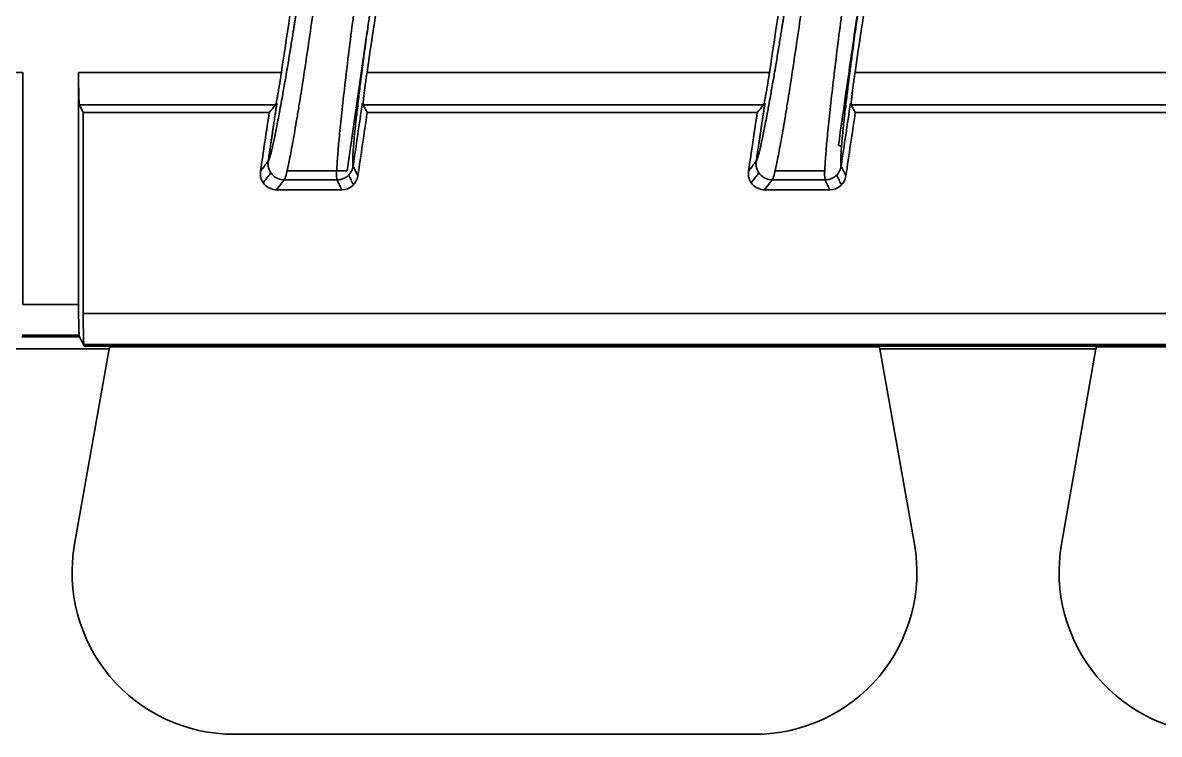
# Model space of a CAD drawing. Header units: millimetres. Extents: x 256 to 2096, y 1004 to 2403.
# Drawn here: x 640.25 to 675.35, y 1248.87 to 1270.86 of the extents above; entities that cross this region are included whole.
import ezdxf

# ---------------------------------------------------------------- set-up
doc = ezdxf.new("R2010")
doc.units = ezdxf.units.MM
doc.layers.add('1', color=7, linetype='Continuous', true_color=0xffffff)

msp = doc.modelspace()

# ---------------------------------------------------------------- linework, layer by layer
at = {"layer": '1', "color": 7, "linetype": 'Continuous', "lineweight": 35}
for p, q in [((650.272, 1266.279), (650.891, 1270.591)), ((635.806, 1269.319), (640.246, 1269.319)), ((640.246, 1262.155), (640.246, 1269.319)), ((641.972, 1269.319), (641.972, 1262.155)), ((641.972, 1269.319), (648.238, 1269.319)), ((650.881, 1269.319), (663.313, 1269.319)), ((665.956, 1269.319), (678.388, 1269.319)), ((648.054, 1268.316), (641.997, 1268.316)), ((642.114, 1268.081), (641.997, 1268.316)), ((642.114, 1268.081), (642.114, 1261.87)), ((647.861, 1268.081), (642.114, 1268.081)), ((663.129, 1268.316), (650.765, 1268.316)), ((662.936, 1268.081), (650.888, 1268.081)), ((678.204, 1268.316), (665.84, 1268.316)), ((678.011, 1268.081), (665.963, 1268.081)), ((665.443, 1267.072), (665.539, 1267.035)), ((650.598, 1266.123), (650.451, 1266.428)), ((648.088, 1265.695), (648.325, 1266)), ((648.411, 1266.279), (650.272, 1266.279)), ((663.163, 1265.695), (663.4, 1266)), ((663.486, 1266.279), (665.019, 1266.279)), ((650.101, 1265.695), (648.088, 1265.695)), ((665.176, 1265.695), (663.163, 1265.695)), ((640.246, 1262.155), (641.972, 1262.155)), ((642.114, 1261.87), (818.994, 1261.87)), ((641.997, 1261.151), (640.221, 1261.151)), ((640.228, 1261.201), (641.99, 1261.201)), ((642.139, 1260.866), (641.997, 1261.151)), ((642.912, 1260.779), (636.24, 1260.779)), ((642.912, 1260.779), (641.847, 1254.742)), ((818.976, 1260.916), (642.132, 1260.916)), ((818.969, 1260.866), (642.139, 1260.866)), ((642.912, 1260.779), (642.923, 1260.842)), ((666.716, 1260.842), (642.923, 1260.842)), ((666.727, 1260.779), (666.716, 1260.842)), ((673.399, 1260.779), (666.727, 1260.779)), ((666.727, 1260.779), (667.791, 1254.742)), ((673.399, 1260.779), (672.334, 1254.742)), ((673.399, 1260.779), (673.41, 1260.842)), ((697.035, 1260.842), (673.41, 1260.842)), ((646.771, 1248.874), (662.867, 1248.874))]:
    msp.add_line(p, q, dxfattribs=at)
for centre, start, end in [((646.771, 1253.874), 170, 270), ((662.867, 1253.874), 270, 10), ((677.258, 1253.874), 170, 270)]:
    msp.add_arc(centre, 5, start, end, dxfattribs=at)
for centre, major_axis, ratio, start_param, end_param in [((641.998, 1269.319), (0, 1.005), 0.026186, 1.570796, 3.089233), ((648.089, 1266.198), (0.309, 0.398), 0.997479, 2.085018, 3.800887), ((650.101, 1266.198), (0.218, -0.454), 0.998064, 5.836598, 7.25842), ((663.164, 1266.198), (0.309, 0.398), 0.997479, 2.085018, 3.800887), ((665.176, 1266.198), (0.218, -0.454), 0.998064, 5.836565, 7.258267), ((641.998, 1262.155), (0, 1.005), 0.026186, 1.570796, 3.089233), ((642.141, 1261.87), (0, 1.005), 0.026186, 1.570796, 3.089233)]:
    msp.add_ellipse(centre, major_axis=major_axis, ratio=ratio, start_param=start_param, end_param=end_param, dxfattribs=at)
for points, knots in [([(653.97, 1361.376), (653.97, 1358.184), (653.776, 1352.105), (652.978, 1343.445), (651.817, 1335.646), (650.442, 1328.624), (648.812, 1322.313), (647.337, 1316.366), (644.197, 1310.846), (640.349, 1304.627), (637.449, 1296.568), (635.751, 1287.277), (634.476, 1278.067), (633.565, 1272.007), (633.163, 1269.319)], [0, 0, 0, 0, 0.10069, 0.191705, 0.274223, 0.349217, 0.417563, 0.479284, 0.542698, 0.618977, 0.707452, 0.807129, 0.914514, 1, 1, 1, 1]), ([(684.12, 1361.376), (684.12, 1358.184), (683.926, 1352.105), (683.128, 1343.445), (681.967, 1335.646), (680.592, 1328.624), (678.962, 1322.313), (677.487, 1316.366), (674.347, 1310.846), (670.499, 1304.627), (667.599, 1296.568), (665.901, 1287.277), (664.626, 1278.067), (663.715, 1272.007), (663.313, 1269.319)], [0, 0, 0, 0, 0.10069, 0.191705, 0.274223, 0.349217, 0.417563, 0.479284, 0.542698, 0.618977, 0.707452, 0.807129, 0.914514, 1, 1, 1, 1]), ([(665.19, 1327.51), (664.764, 1325.705), (663.812, 1322.008), (662.412, 1316.366), (659.272, 1310.846), (655.424, 1304.627), (652.524, 1296.568), (650.826, 1287.277), (649.551, 1278.067), (648.64, 1272.007), (648.238, 1269.319)], [0, 0, 0, 0, 0.091171, 0.18748, 0.286431, 0.405456, 0.543511, 0.699045, 0.866608, 1, 1, 1, 1]), ([(650.881, 1269.319), (651.124, 1270.958), (651.489, 1273.416), (651.856, 1275.874), (652.1, 1277.513), (652.223, 1278.332), (652.591, 1280.79), (652.835, 1282.429), (653.193, 1284.888), (653.31, 1285.708), (653.552, 1287.347), (653.677, 1288.166), (653.88, 1289.392), (653.95, 1289.8), (654.097, 1290.616), (654.174, 1291.023), (654.334, 1291.836), (654.418, 1292.242), (654.55, 1292.85), (654.595, 1293.052), (654.687, 1293.456), (654.921, 1294.464), (655.179, 1295.463), (655.628, 1297.047), (655.87, 1297.832), (656.393, 1299.387), (656.674, 1300.157), (657.128, 1301.3), (657.284, 1301.679), (657.609, 1302.432), (657.777, 1302.806), (658.297, 1303.923), (658.666, 1304.659), (659.443, 1306.115), (659.852, 1306.836), (660.279, 1307.549)], [0, 0, 0, 0, 0.125, 0.1875, 0.1875, 0.25, 0.25, 0.375, 0.375, 0.4375, 0.4375, 0.5, 0.5, 0.53125, 0.53125, 0.5625, 0.5625, 0.59375, 0.59375, 0.609375, 0.609375, 0.625, 0.6875, 0.6875, 0.75, 0.75, 0.8125, 0.8125, 0.84375, 0.84375, 0.875, 0.875, 0.9375, 0.9375, 1, 1, 1, 1]), ([(665.956, 1269.319), (666.199, 1270.958), (666.564, 1273.416), (666.931, 1275.874), (667.175, 1277.513), (667.298, 1278.332), (667.666, 1280.79), (667.91, 1282.429), (668.268, 1284.888), (668.385, 1285.708), (668.627, 1287.347), (668.752, 1288.166), (668.955, 1289.392), (669.025, 1289.8), (669.172, 1290.616), (669.249, 1291.023), (669.409, 1291.836), (669.493, 1292.242), (669.625, 1292.85), (669.67, 1293.052), (669.762, 1293.456), (669.996, 1294.464), (670.254, 1295.463), (670.703, 1297.047), (670.945, 1297.832), (671.468, 1299.387), (671.749, 1300.157), (672.203, 1301.3), (672.359, 1301.678), (672.684, 1302.432), (672.852, 1302.806), (673.372, 1303.923), (673.741, 1304.659), (674.518, 1306.115), (674.927, 1306.835), (675.354, 1307.549)], [0, 0, 0, 0, 0.125, 0.1875, 0.1875, 0.25, 0.25, 0.375, 0.375, 0.4375, 0.4375, 0.5, 0.5, 0.53125, 0.53125, 0.5625, 0.5625, 0.59375, 0.59375, 0.609375, 0.609375, 0.625, 0.6875, 0.6875, 0.75, 0.75, 0.8125, 0.8125, 0.84375, 0.84375, 0.875, 0.875, 0.9375, 0.9375, 1, 1, 1, 1]), ([(635.806, 1269.319), (636.233, 1272.193), (636.666, 1275.067), (637.199, 1278.659), (637.306, 1279.378), (637.517, 1280.815), (637.728, 1282.253), (637.991, 1284.05), (638.151, 1285.128), (638.257, 1285.846), (638.311, 1286.205), (638.473, 1287.283), (638.582, 1288.001), (638.756, 1289.077), (638.846, 1289.614), (638.94, 1290.151), (639.004, 1290.509), (639.036, 1290.687), (639.136, 1291.223), (639.205, 1291.579), (639.349, 1292.29), (639.424, 1292.644), (639.659, 1293.704), (639.829, 1294.407), (640.195, 1295.804), (640.391, 1296.498), (640.813, 1297.879), (641.038, 1298.564), (641.519, 1299.927), (641.775, 1300.603), (642.318, 1301.946), (642.606, 1302.612), (642.912, 1303.274)], [0, 0, 0, 0, 0.25, 0.25, 0.3125, 0.3125, 0.375, 0.4375, 0.46875, 0.46875, 0.5, 0.5, 0.5625, 0.5625, 0.59375, 0.609375, 0.609375, 0.625, 0.625, 0.65625, 0.65625, 0.6875, 0.6875, 0.75, 0.75, 0.8125, 0.8125, 0.875, 0.875, 0.9375, 0.9375, 1, 1, 1, 1]), ([(665.443, 1267.073), (665.75, 1269.211), (666.058, 1271.35), (666.703, 1275.83), (667.044, 1278.169), (667.553, 1281.68), (667.722, 1282.851), (668.054, 1285.194), (668.215, 1286.367), (668.564, 1288.709), (668.753, 1289.88), (669.16, 1292.054), (669.371, 1293.059), (669.607, 1294.057)], [0, 0, 0, 0, 0.237768, 0.237768, 0.49746, 0.49746, 0.627306, 0.627306, 0.757152, 0.757152, 0.886998, 0.886998, 1, 1, 1, 1]), ([(648.727, 1271.372), (648.725, 1271.358), (648.721, 1271.328), (648.714, 1271.283), (648.706, 1271.234), (648.698, 1271.183), (648.69, 1271.129), (648.681, 1271.071), (648.671, 1271.011), (648.661, 1270.948), (648.651, 1270.882), (648.64, 1270.813), (648.629, 1270.741), (648.617, 1270.667), (648.605, 1270.59), (648.592, 1270.51), (648.571, 1270.382), (648.543, 1270.206), (648.507, 1269.986), (648.471, 1269.766), (648.412, 1269.417), (648.34, 1268.995), (648.263, 1268.56), (648.208, 1268.257), (648.162, 1268.009), (648.119, 1267.784), (648.075, 1267.556), (648.032, 1267.349), (647.993, 1267.165), (647.961, 1267.023), (647.936, 1266.917), (647.917, 1266.841), (647.9, 1266.778), (647.886, 1266.727), (647.874, 1266.686), (647.863, 1266.654), (647.854, 1266.629), (647.847, 1266.611), (647.841, 1266.597), (647.836, 1266.587), (647.832, 1266.58), (647.829, 1266.577), (647.828, 1266.575)], [0, 0, 0, 0, 0.005631, 0.011672, 0.018122, 0.024981, 0.032247, 0.039921, 0.048003, 0.056491, 0.065386, 0.074687, 0.084394, 0.094506, 0.105025, 0.115948, 0.127278, 0.15795, 0.189027, 0.220517, 0.252428, 0.342156, 0.413891, 0.467636, 0.503191, 0.553269, 0.603175, 0.65292, 0.702579, 0.752191, 0.784615, 0.814893, 0.843033, 0.869039, 0.892912, 0.914652, 0.934254, 0.951714, 0.967026, 0.980182, 0.991176, 1, 1, 1, 1]), ([(648.325, 1266), (648.353, 1266.04), (648.397, 1266.203), (648.484, 1266.613), (648.517, 1266.777), (648.57, 1267.061), (648.588, 1267.162), (648.626, 1267.377), (648.646, 1267.49), (648.687, 1267.729), (648.708, 1267.853), (648.751, 1268.112), (648.773, 1268.246), (648.84, 1268.66), (648.886, 1268.954), (649.028, 1269.875), (649.126, 1270.542), (649.224, 1271.232)], [0, 0, 0, 0, 0.25, 0.25, 0.375, 0.375, 0.4375, 0.4375, 0.5, 0.5, 0.5625, 0.5625, 0.625, 0.625, 0.75, 0.75, 1, 1, 1, 1]), ([(650.484, 1271.232), (650.393, 1270.542), (650.309, 1269.874), (650.199, 1268.954), (650.166, 1268.66), (650.104, 1268.107), (650.076, 1267.847), (650.028, 1267.372), (650.008, 1267.157), (649.975, 1266.777), (649.963, 1266.614), (649.938, 1266.204), (649.938, 1266.04), (649.955, 1266)], [0, 0, 0, 0, 0.25, 0.25, 0.375, 0.375, 0.5, 0.5, 0.625, 0.625, 0.75, 0.75, 1, 1, 1, 1]), ([(663.802, 1271.372), (663.8, 1271.358), (663.796, 1271.328), (663.789, 1271.283), (663.781, 1271.234), (663.773, 1271.183), (663.765, 1271.129), (663.756, 1271.071), (663.746, 1271.011), (663.736, 1270.948), (663.726, 1270.882), (663.715, 1270.813), (663.704, 1270.741), (663.692, 1270.667), (663.68, 1270.59), (663.667, 1270.51), (663.646, 1270.382), (663.618, 1270.206), (663.582, 1269.986), (663.546, 1269.766), (663.487, 1269.417), (663.415, 1268.995), (663.338, 1268.56), (663.283, 1268.257), (663.237, 1268.009), (663.194, 1267.784), (663.15, 1267.556), (663.107, 1267.349), (663.068, 1267.165), (663.036, 1267.023), (663.011, 1266.917), (662.992, 1266.841), (662.975, 1266.778), (662.961, 1266.727), (662.949, 1266.686), (662.938, 1266.654), (662.929, 1266.629), (662.922, 1266.611), (662.916, 1266.597), (662.911, 1266.587), (662.907, 1266.58), (662.904, 1266.577), (662.903, 1266.575)], [0, 0, 0, 0, 0.005631, 0.011672, 0.018122, 0.024981, 0.032247, 0.039921, 0.048003, 0.056491, 0.065386, 0.074687, 0.084394, 0.094506, 0.105025, 0.115948, 0.127278, 0.15795, 0.189027, 0.220517, 0.252428, 0.342156, 0.413891, 0.467636, 0.503191, 0.553269, 0.603175, 0.65292, 0.702579, 0.752191, 0.784615, 0.814893, 0.843033, 0.869039, 0.892912, 0.914652, 0.934254, 0.951714, 0.967026, 0.980182, 0.991176, 1, 1, 1, 1]), ([(663.4, 1266), (663.428, 1266.04), (663.472, 1266.203), (663.559, 1266.613), (663.592, 1266.777), (663.645, 1267.061), (663.663, 1267.162), (663.701, 1267.377), (663.721, 1267.49), (663.762, 1267.729), (663.783, 1267.853), (663.826, 1268.112), (663.848, 1268.246), (663.915, 1268.66), (663.961, 1268.954), (664.103, 1269.875), (664.201, 1270.542), (664.299, 1271.232)], [0, 0, 0, 0, 0.25, 0.25, 0.375, 0.375, 0.4375, 0.4375, 0.5, 0.5, 0.5625, 0.5625, 0.625, 0.625, 0.75, 0.75, 1, 1, 1, 1]), ([(665.559, 1271.232), (665.468, 1270.543), (665.385, 1269.876), (665.275, 1268.955), (665.241, 1268.661), (665.194, 1268.245), (665.18, 1268.111), (665.152, 1267.852), (665.139, 1267.727), (665.115, 1267.489), (665.104, 1267.375), (665.083, 1267.16), (665.074, 1267.059), (665.05, 1266.775), (665.037, 1266.612), (665.013, 1266.203), (665.013, 1266.04), (665.03, 1266)], [0, 0, 0, 0, 0.25, 0.25, 0.375, 0.375, 0.4375, 0.4375, 0.5, 0.5, 0.5625, 0.5625, 0.625, 0.625, 0.75, 0.75, 1, 1, 1, 1]), ([(650.451, 1266.428), (650.451, 1266.43), (650.45, 1266.433), (650.447, 1266.443), (650.444, 1266.461), (650.44, 1266.494), (650.439, 1266.548), (650.439, 1266.634), (650.444, 1266.759), (650.456, 1266.936), (650.475, 1267.178), (650.505, 1267.496), (650.549, 1267.908), (650.605, 1268.396), (650.668, 1268.916), (650.731, 1269.407), (650.791, 1269.855), (650.844, 1270.248), (650.89, 1270.579), (650.926, 1270.842), (650.954, 1271.034), (650.971, 1271.153), (650.979, 1271.208), (650.981, 1271.224)], [0, 0, 0, 0, 0.00718, 0.022021, 0.044503, 0.074602, 0.112298, 0.157575, 0.210431, 0.270877, 0.338971, 0.414856, 0.49855, 0.592964, 0.677304, 0.751709, 0.816387, 0.871382, 0.916681, 0.952242, 0.978014, 0.993946, 1, 1, 1, 1]), ([(665.526, 1266.428), (665.526, 1266.43), (665.524, 1266.434), (665.521, 1266.445), (665.518, 1266.468), (665.514, 1266.51), (665.513, 1266.583), (665.516, 1266.699), (665.526, 1266.872), (665.545, 1267.119), (665.576, 1267.457), (665.622, 1267.891), (665.679, 1268.393), (665.743, 1268.91), (665.805, 1269.399), (665.864, 1269.845), (665.917, 1270.237), (665.963, 1270.568), (666, 1270.832), (666.028, 1271.026), (666.045, 1271.149), (666.053, 1271.207), (666.056, 1271.224)], [0, 0, 0, 0, 0.007725, 0.024859, 0.051363, 0.087195, 0.132316, 0.186711, 0.250403, 0.323468, 0.406057, 0.498513, 0.592516, 0.676393, 0.75049, 0.814945, 0.869819, 0.915121, 0.95083, 0.976906, 0.993307, 1, 1, 1, 1]), ([(648.238, 1269.319), (648.228, 1269.255), (648.219, 1269.192), (648.204, 1269.1), (648.199, 1269.069), (648.192, 1269.023), (648.19, 1269.008), (648.185, 1268.978), (648.182, 1268.963), (648.17, 1268.889), (648.161, 1268.833), (648.147, 1268.753), (648.143, 1268.727), (648.136, 1268.689), (648.134, 1268.677), (648.129, 1268.653), (648.127, 1268.641), (648.117, 1268.583), (648.109, 1268.542), (648.099, 1268.495), (648.098, 1268.486), (648.094, 1268.469), (648.092, 1268.46), (648.087, 1268.436), (648.084, 1268.421), (648.075, 1268.381), (648.07, 1268.36), (648.063, 1268.336), (648.061, 1268.33), (648.057, 1268.321), (648.056, 1268.317), (648.054, 1268.316)], [0, 0, 0, 0, 0.125, 0.125, 0.1875, 0.1875, 0.21875, 0.21875, 0.25, 0.25, 0.375, 0.375, 0.4375, 0.4375, 0.46875, 0.46875, 0.5, 0.5, 0.625, 0.625, 0.65625, 0.65625, 0.6875, 0.6875, 0.75, 0.75, 0.875, 0.875, 0.9375, 0.9375, 1, 1, 1, 1]), ([(650.765, 1268.316), (650.764, 1268.319), (650.763, 1268.328), (650.763, 1268.351), (650.763, 1268.36), (650.764, 1268.382), (650.765, 1268.394), (650.768, 1268.434), (650.771, 1268.466), (650.776, 1268.522), (650.778, 1268.542), (650.783, 1268.584), (650.785, 1268.606), (650.793, 1268.675), (650.799, 1268.725), (650.81, 1268.805), (650.813, 1268.833), (650.821, 1268.89), (650.824, 1268.919), (650.836, 1269.007), (650.845, 1269.067), (650.858, 1269.161), (650.862, 1269.192), (650.872, 1269.256), (650.876, 1269.287), (650.881, 1269.319)], [0, 0, 0, 0, 0.125, 0.125, 0.1875, 0.1875, 0.25, 0.25, 0.375, 0.375, 0.4375, 0.4375, 0.5, 0.5, 0.625, 0.625, 0.6875, 0.6875, 0.75, 0.75, 0.875, 0.875, 0.9375, 0.9375, 1, 1, 1, 1]), ([(663.313, 1269.319), (663.303, 1269.255), (663.294, 1269.192), (663.279, 1269.1), (663.274, 1269.069), (663.267, 1269.023), (663.265, 1269.008), (663.26, 1268.978), (663.257, 1268.963), (663.245, 1268.889), (663.236, 1268.833), (663.222, 1268.753), (663.218, 1268.727), (663.211, 1268.689), (663.209, 1268.677), (663.204, 1268.653), (663.202, 1268.641), (663.192, 1268.583), (663.184, 1268.542), (663.174, 1268.495), (663.173, 1268.486), (663.169, 1268.469), (663.167, 1268.46), (663.162, 1268.436), (663.159, 1268.421), (663.15, 1268.381), (663.145, 1268.36), (663.138, 1268.336), (663.136, 1268.33), (663.132, 1268.321), (663.131, 1268.317), (663.129, 1268.316)], [0, 0, 0, 0, 0.125, 0.125, 0.1875, 0.1875, 0.21875, 0.21875, 0.25, 0.25, 0.375, 0.375, 0.4375, 0.4375, 0.46875, 0.46875, 0.5, 0.5, 0.625, 0.625, 0.65625, 0.65625, 0.6875, 0.6875, 0.75, 0.75, 0.875, 0.875, 0.9375, 0.9375, 1, 1, 1, 1]), ([(665.84, 1268.316), (665.839, 1268.319), (665.838, 1268.328), (665.838, 1268.351), (665.838, 1268.36), (665.839, 1268.382), (665.84, 1268.394), (665.843, 1268.434), (665.846, 1268.466), (665.851, 1268.522), (665.853, 1268.542), (665.858, 1268.584), (665.86, 1268.606), (665.868, 1268.675), (665.874, 1268.725), (665.885, 1268.805), (665.888, 1268.833), (665.896, 1268.89), (665.899, 1268.919), (665.911, 1269.007), (665.92, 1269.067), (665.933, 1269.161), (665.937, 1269.192), (665.947, 1269.256), (665.951, 1269.287), (665.956, 1269.319)], [0, 0, 0, 0, 0.125, 0.125, 0.1875, 0.1875, 0.25, 0.25, 0.375, 0.375, 0.4375, 0.4375, 0.5, 0.5, 0.625, 0.625, 0.6875, 0.6875, 0.75, 0.75, 0.875, 0.875, 0.9375, 0.9375, 1, 1, 1, 1]), ([(647.828, 1266.575), (647.839, 1266.647), (647.857, 1266.769), (647.879, 1266.918), (647.896, 1267.027), (647.91, 1267.122), (647.926, 1267.228), (647.943, 1267.346), (647.961, 1267.465), (647.978, 1267.579), (647.993, 1267.679), (648.006, 1267.769), (648.018, 1267.847), (648.03, 1267.928), (648.043, 1268.018), (648.059, 1268.126), (648.077, 1268.242), (648.089, 1268.323), (648.095, 1268.366)], [0, 0, 0, 0, 0.120847, 0.20414, 0.249878, 0.303336, 0.362809, 0.428297, 0.499802, 0.562515, 0.618868, 0.668861, 0.712495, 0.749769, 0.804267, 0.864138, 0.929382, 1, 1, 1, 1]), ([(662.903, 1266.575), (662.914, 1266.647), (662.932, 1266.769), (662.954, 1266.918), (662.971, 1267.027), (662.985, 1267.122), (663.001, 1267.228), (663.018, 1267.346), (663.036, 1267.465), (663.053, 1267.579), (663.068, 1267.679), (663.081, 1267.769), (663.093, 1267.847), (663.105, 1267.928), (663.118, 1268.018), (663.134, 1268.126), (663.152, 1268.242), (663.164, 1268.323), (663.17, 1268.366)], [0, 0, 0, 0, 0.120847, 0.20414, 0.249878, 0.303336, 0.362809, 0.428297, 0.499802, 0.562515, 0.618868, 0.668861, 0.712495, 0.749769, 0.804267, 0.864138, 0.929382, 1, 1, 1, 1]), ([(647.828, 1266.575), (647.819, 1266.513), (647.823, 1266.372), (647.93, 1266.163), (648.122, 1266.025), (648.261, 1266), (648.325, 1266)], [0, 0, 0, 0, 0.248537, 0.499099, 0.749661, 1, 1, 1, 1]), ([(649.955, 1266), (650.011, 1266), (650.131, 1266.019), (650.299, 1266.119), (650.412, 1266.269), (650.444, 1266.378), (650.452, 1266.427)], [0, 0, 0, 0, 0.256529, 0.512924, 0.769319, 1, 1, 1, 1]), ([(662.903, 1266.575), (662.894, 1266.513), (662.898, 1266.372), (663.005, 1266.163), (663.197, 1266.025), (663.336, 1266), (663.4, 1266)], [0, 0, 0, 0, 0.248537, 0.499099, 0.749661, 1, 1, 1, 1]), ([(665.03, 1266), (665.086, 1266), (665.206, 1266.019), (665.374, 1266.119), (665.487, 1266.269), (665.519, 1266.378), (665.527, 1266.427)], [0, 0, 0, 0, 0.256529, 0.512924, 0.769318, 1, 1, 1, 1]), ([(647.675, 1265.912), (647.694, 1265.937), (647.714, 1265.963), (647.764, 1266.026), (647.793, 1266.064), (647.853, 1266.141), (647.882, 1266.179), (647.912, 1266.217)], [0, 0, 0, 0, 0.25, 0.25, 0.625, 0.625, 1, 1, 1, 1]), ([(650.315, 1266.152), (650.339, 1266.101), (650.364, 1266.05), (650.4, 1265.974), (650.412, 1265.948), (650.437, 1265.898), (650.449, 1265.872), (650.461, 1265.847)], [0, 0, 0, 0, 0.5, 0.5, 0.75, 0.75, 1, 1, 1, 1]), ([(662.75, 1265.912), (662.769, 1265.937), (662.789, 1265.963), (662.839, 1266.026), (662.868, 1266.064), (662.928, 1266.141), (662.957, 1266.179), (662.987, 1266.217)], [0, 0, 0, 0, 0.25, 0.25, 0.625, 0.625, 1, 1, 1, 1]), ([(665.39, 1266.152), (665.414, 1266.101), (665.439, 1266.05), (665.475, 1265.974), (665.487, 1265.948), (665.512, 1265.898), (665.524, 1265.872), (665.536, 1265.847)], [0, 0, 0, 0, 0.5, 0.5, 0.75, 0.75, 1, 1, 1, 1])]:
    msp.add_open_spline(points, degree=3, knots=knots, dxfattribs=at)
for points, degree in [([(647.861, 1268.081), (647.771, 1267.478), (647.681, 1266.874), (647.592, 1266.271)], 3), ([(647.861, 1268.081), (647.926, 1268.159), (647.99, 1268.238), (648.054, 1268.316)], 3), ([(648.054, 1268.316), (648.068, 1268.332), (648.082, 1268.349), (648.095, 1268.366)], 3), ([(650.739, 1268.366), (650.643, 1267.72), (650.547, 1267.074), (650.451, 1266.428)], 3), ([(650.598, 1266.123), (650.695, 1266.776), (650.792, 1267.429), (650.888, 1268.081)], 3), ([(650.739, 1268.366), (650.748, 1268.349), (650.757, 1268.332), (650.765, 1268.316)], 3), ([(650.765, 1268.316), (650.806, 1268.238), (650.847, 1268.159), (650.888, 1268.081)], 3), ([(662.936, 1268.081), (662.846, 1267.478), (662.756, 1266.874), (662.667, 1266.271)], 3), ([(663.129, 1268.316), (663.065, 1268.238), (663.001, 1268.159), (662.936, 1268.081)], 3), ([(663.17, 1268.366), (663.157, 1268.349), (663.143, 1268.332), (663.129, 1268.316)], 3), ([(665.814, 1268.366), (665.718, 1267.72), (665.622, 1267.074), (665.526, 1266.428)], 3), ([(665.673, 1266.123), (665.77, 1266.776), (665.867, 1267.428), (665.963, 1268.081)], 3), ([(665.814, 1268.366), (665.823, 1268.349), (665.832, 1268.332), (665.84, 1268.316)], 3), ([(665.84, 1268.316), (665.881, 1268.238), (665.922, 1268.159), (665.963, 1268.081)], 3), ([(647.828, 1266.575), (647.749, 1266.474), (647.67, 1266.372), (647.592, 1266.271)], 3), ([(662.903, 1266.575), (662.824, 1266.474), (662.745, 1266.372), (662.667, 1266.271)], 3), ([(665.673, 1266.123), (665.624, 1266.225), (665.575, 1266.327), (665.526, 1266.428)], 3), ([(649.955, 1266), (648.325, 1266)], 1), ([(649.955, 1266), (650.004, 1265.898), (650.052, 1265.796), (650.101, 1265.695)], 3), ([(665.03, 1266), (663.4, 1266)], 1), ([(665.03, 1266), (665.079, 1265.898), (665.127, 1265.796), (665.176, 1265.695)], 3)]:
    msp.add_open_spline(points, degree=degree, dxfattribs=at)

doc.saveas('drawing.dxf')
